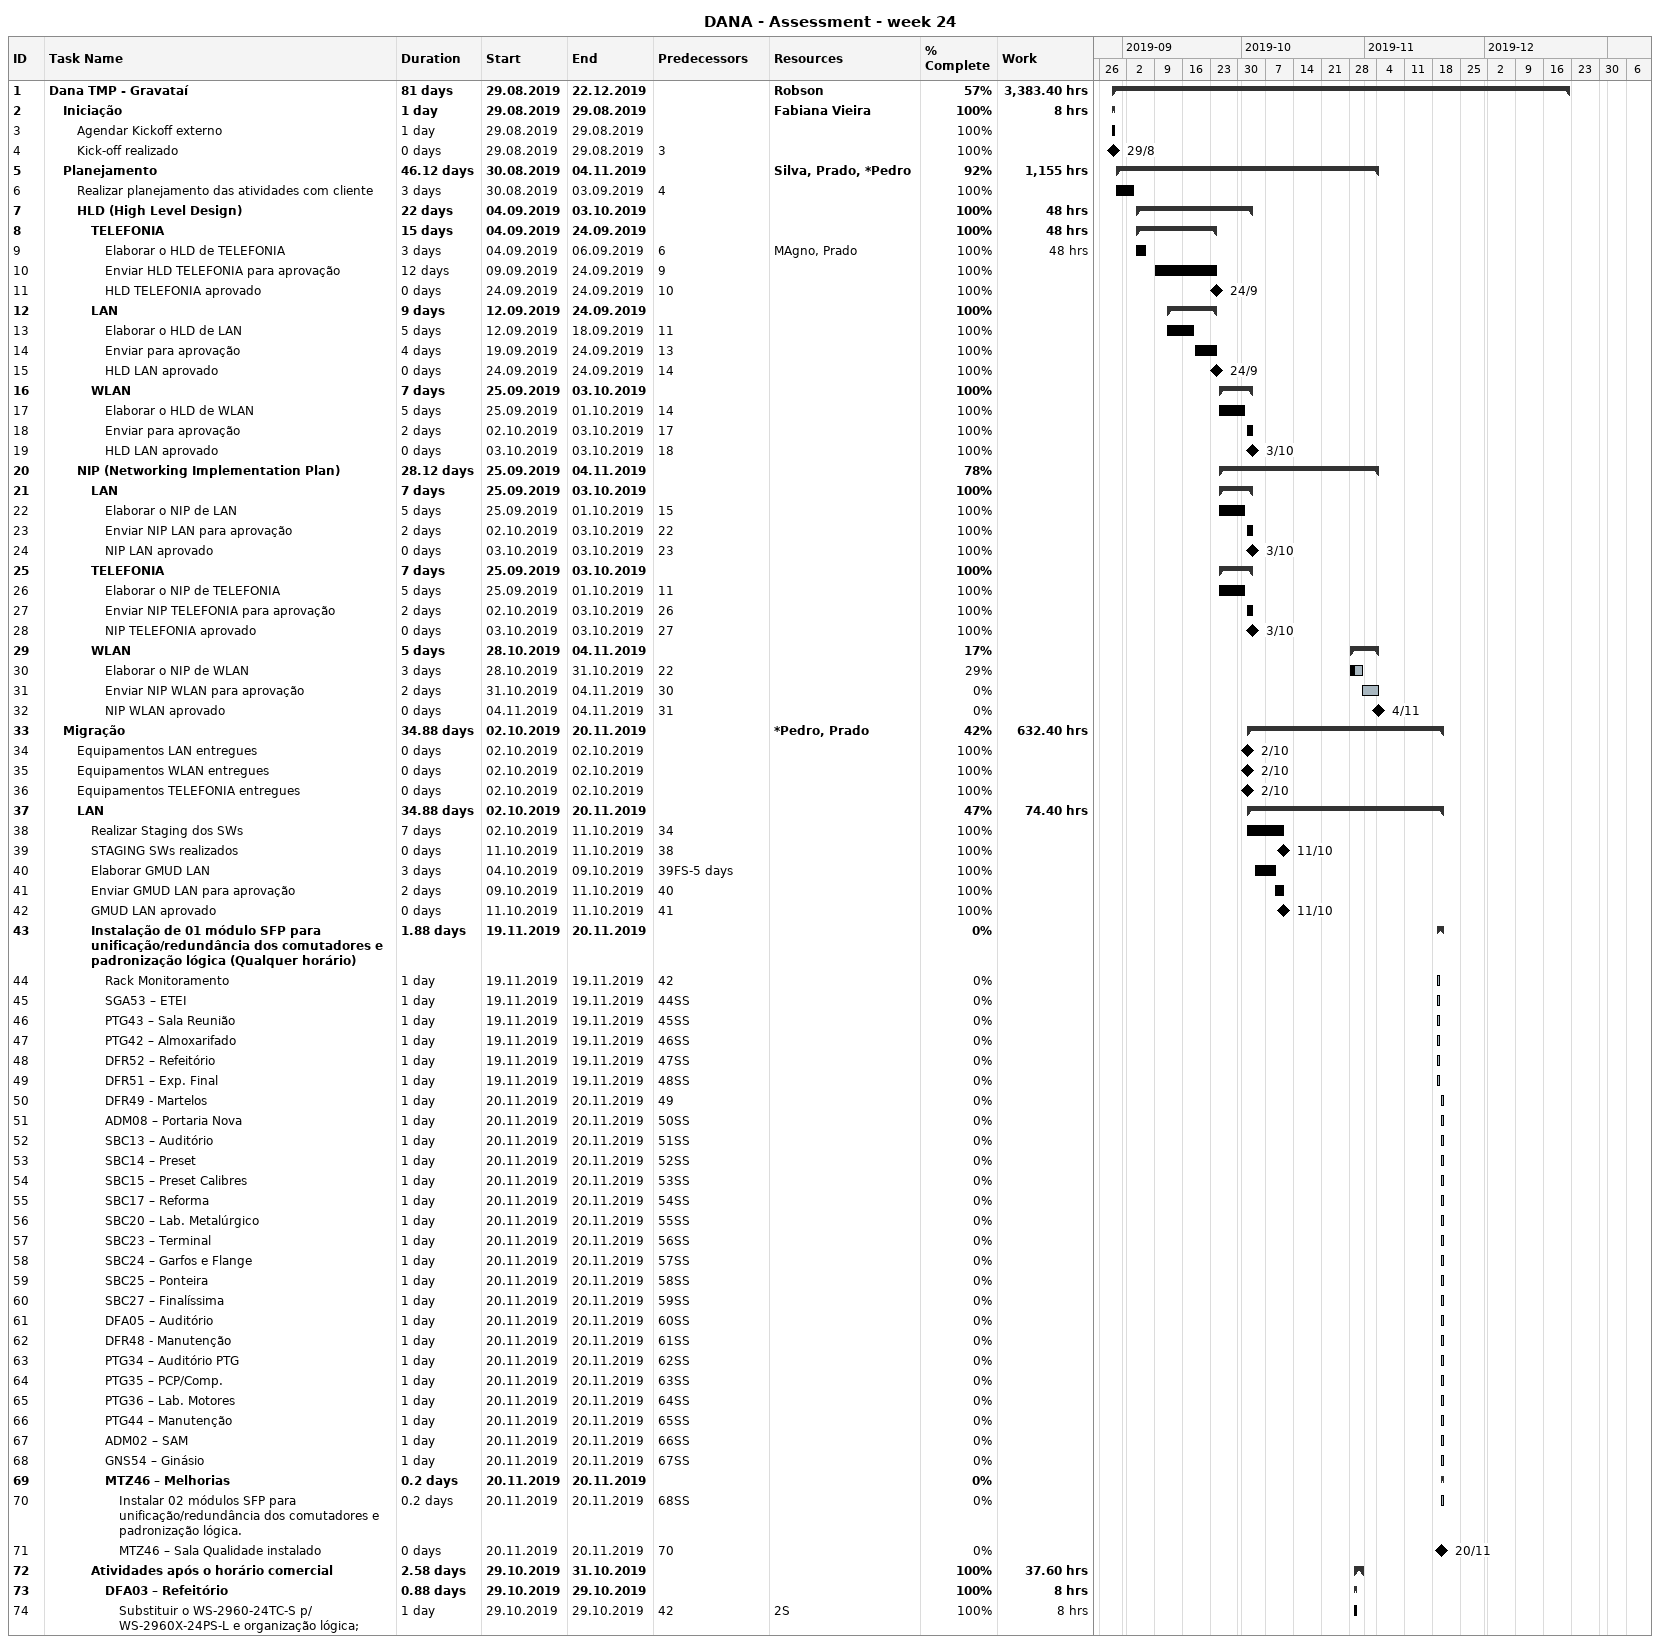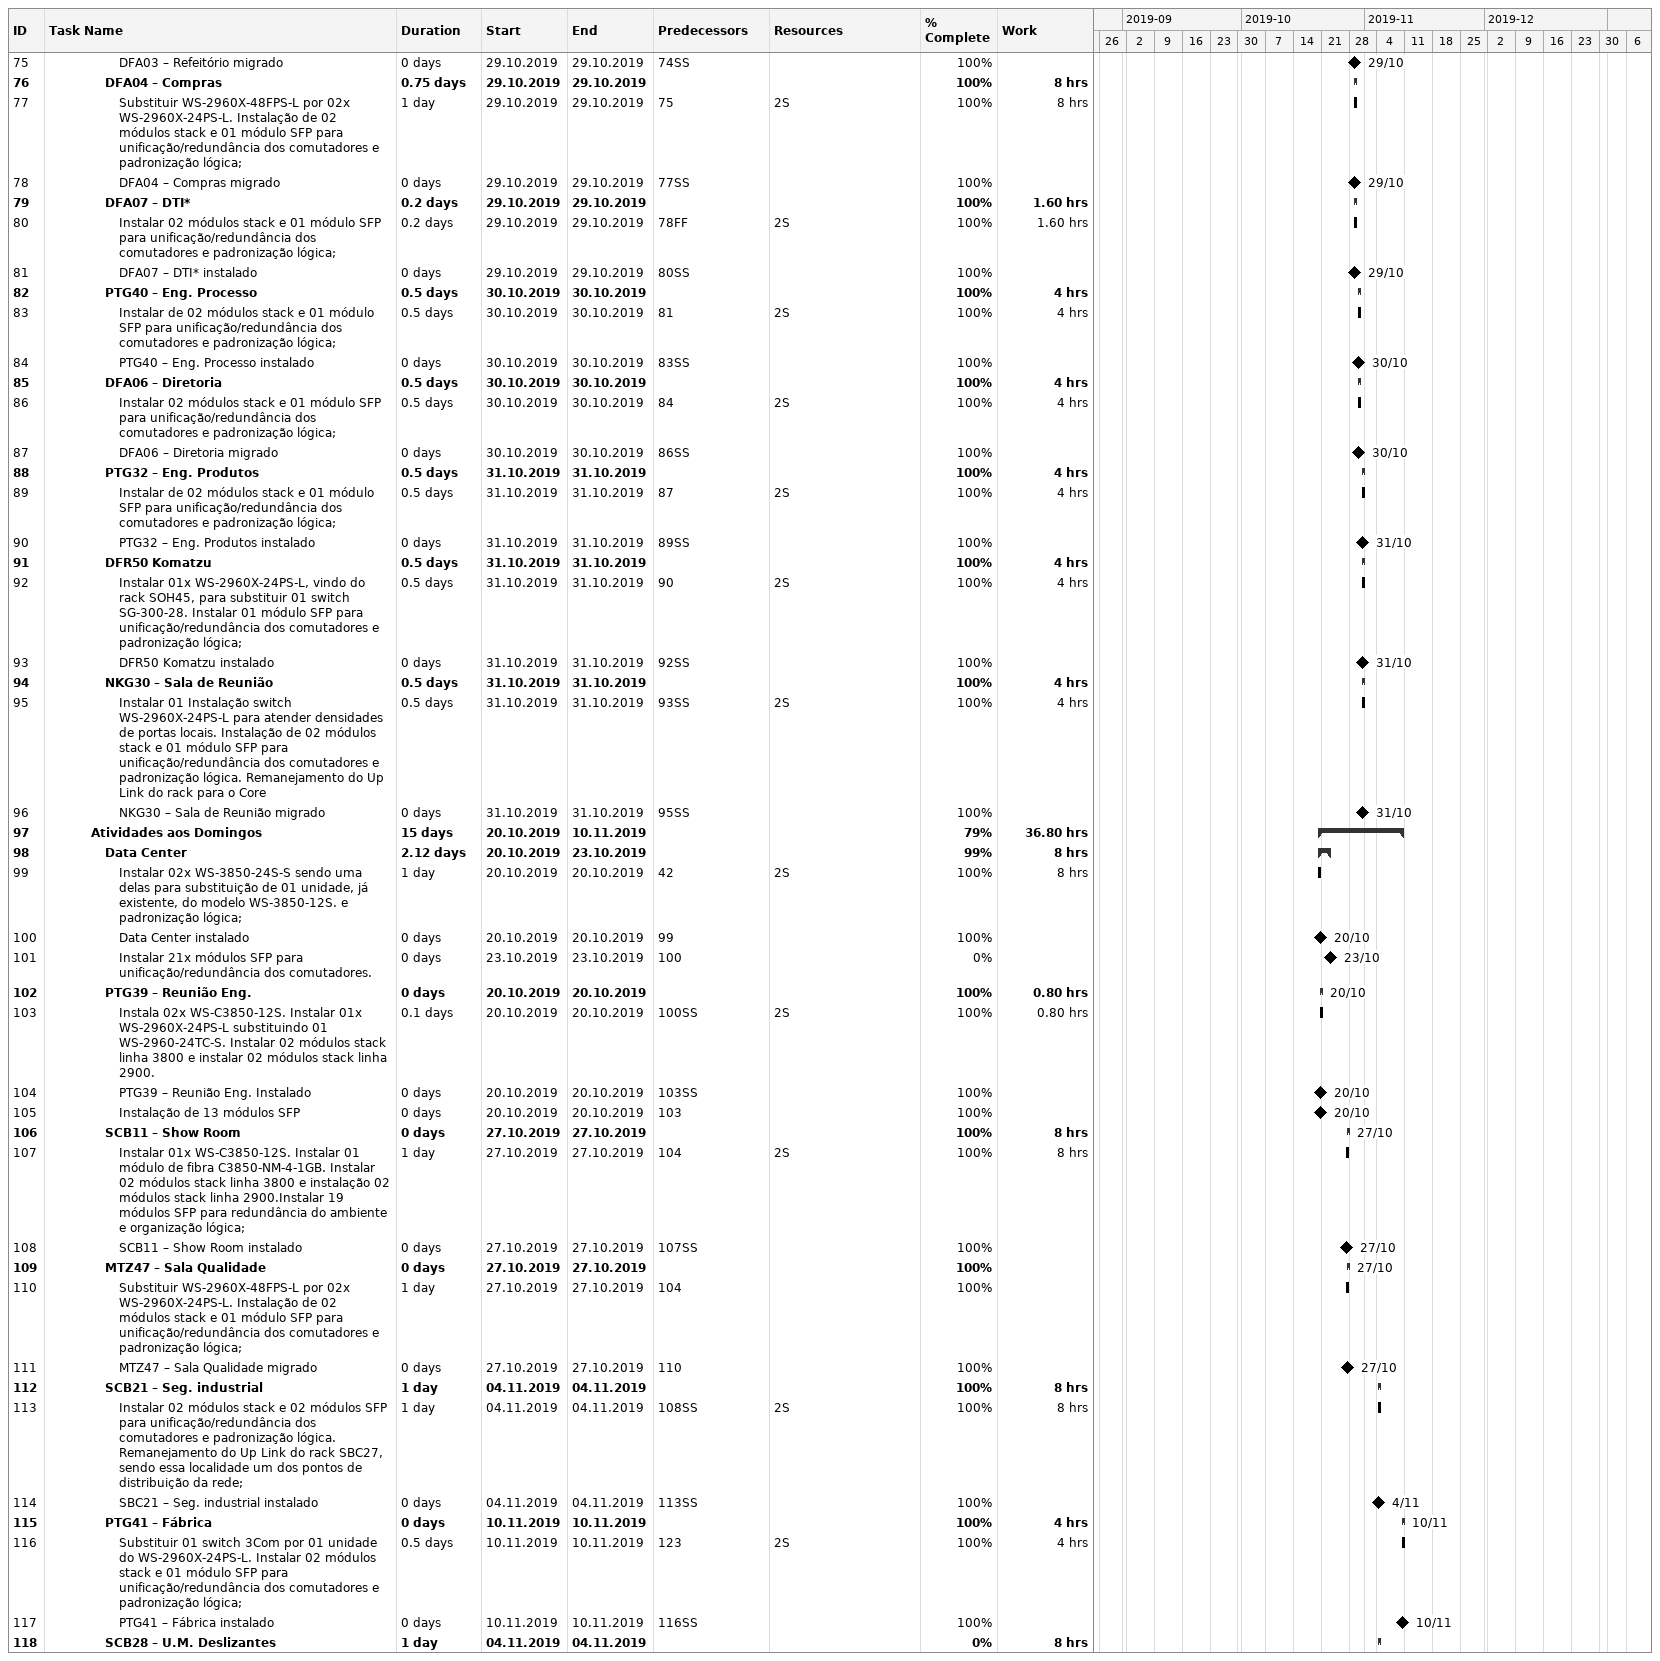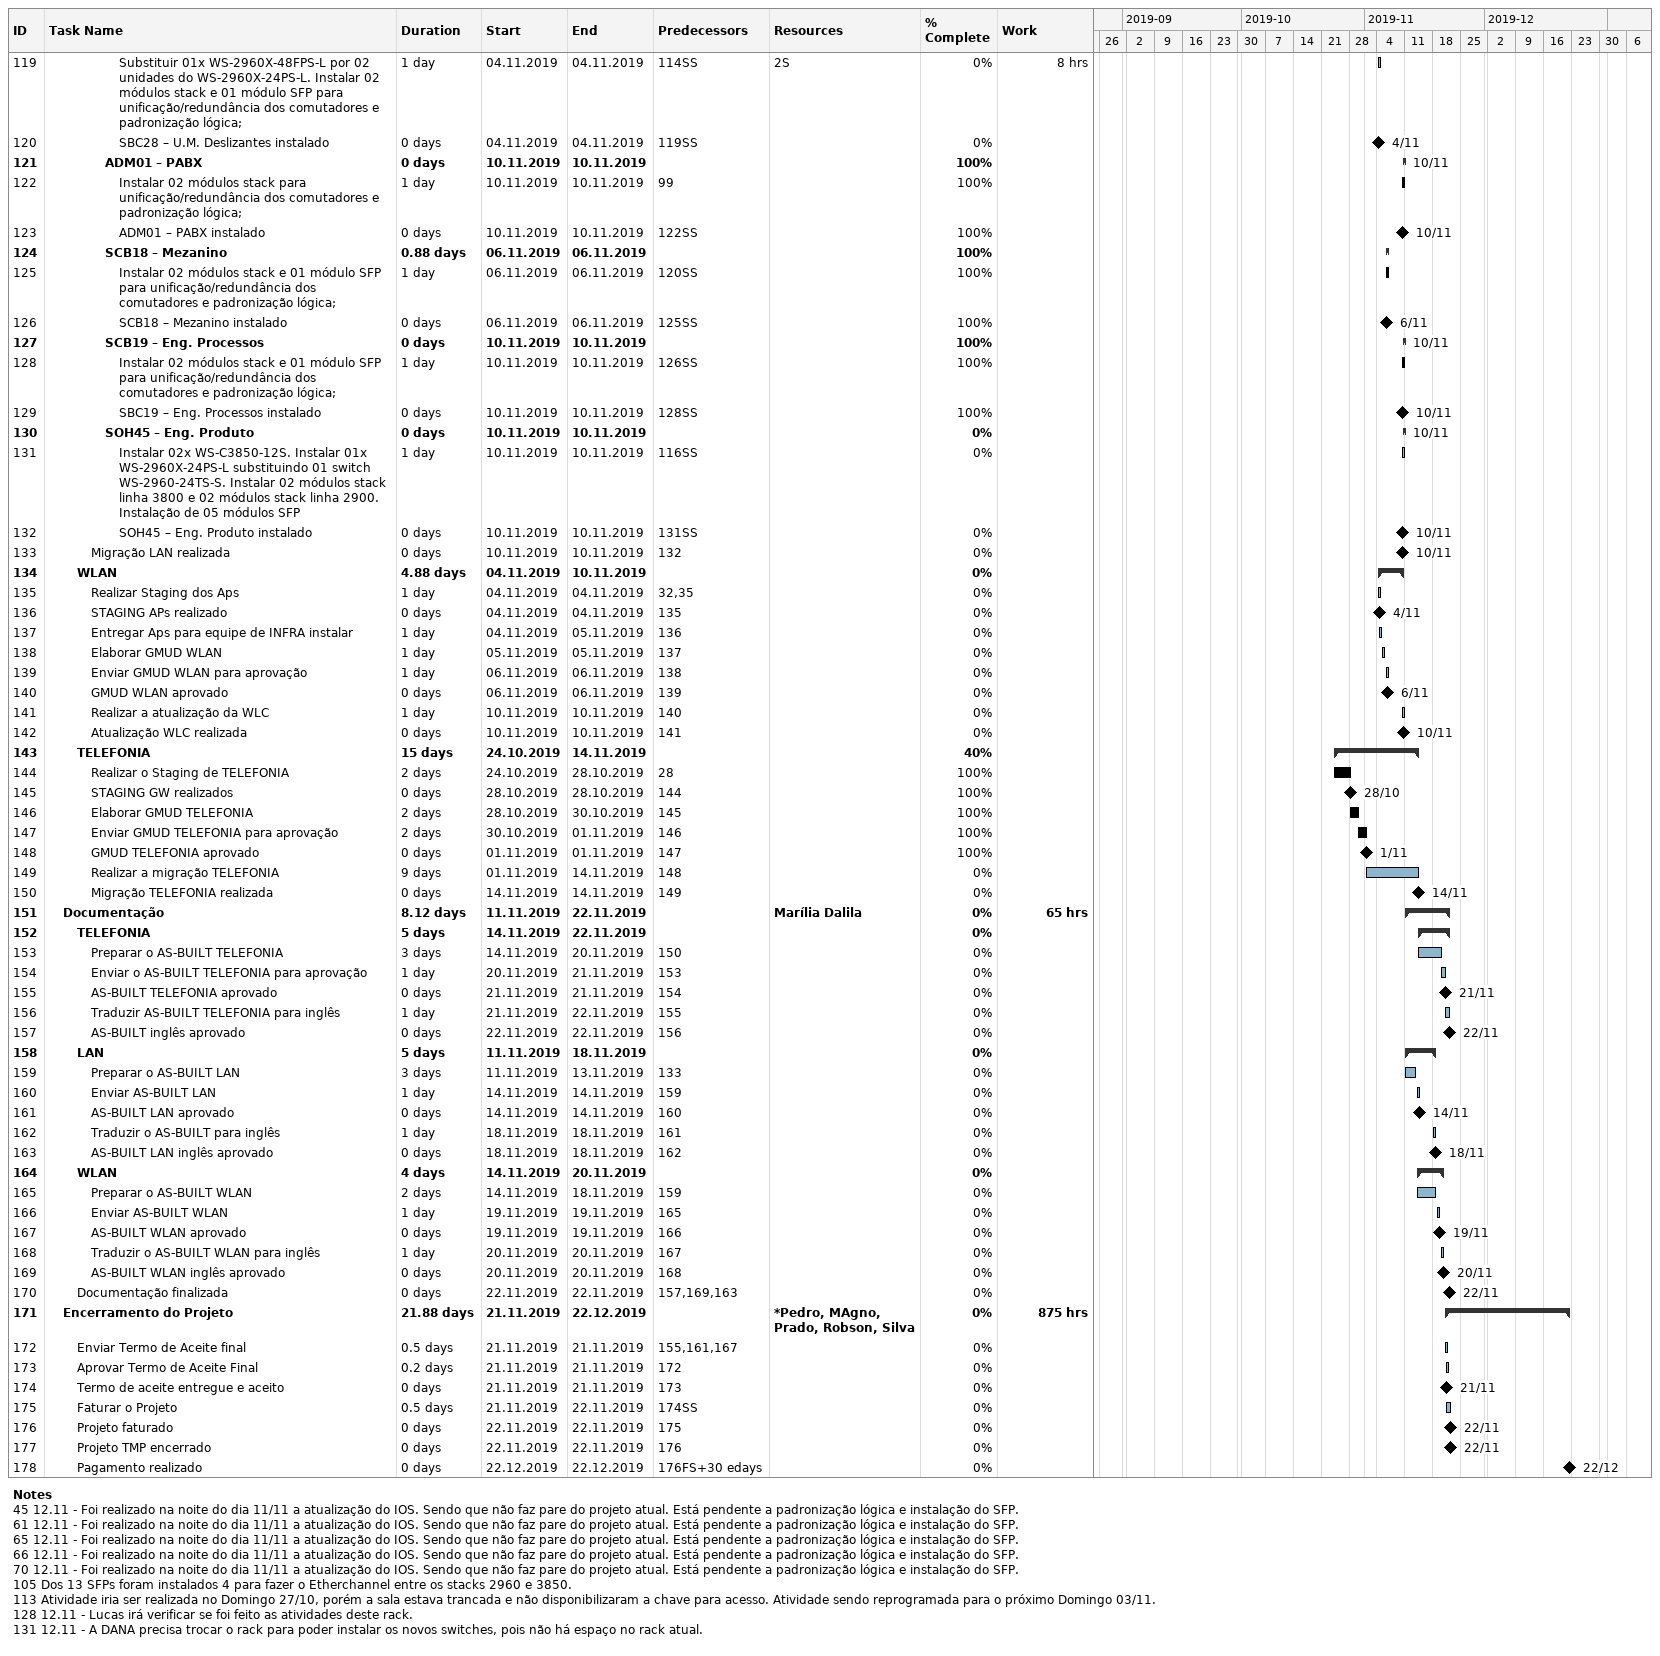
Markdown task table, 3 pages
DANA - Assessment - week 24

| ID | Level | Task | Duration | Start | Finish | Predecessors | Resources | % complete | Work (h) |
|---|---|---|---|---|---|---|---|---|---|
| 1 | 1 | **Dana TMP - Gravataí** | 81d | 2019-08-29 | 2019-12-22 |  | Robson | 57 | 3383.40 |
| 2 | 2 | **Iniciação** | 1d | 2019-08-29 | 2019-08-29 |  | Fabiana Vieira | 100 | 8 |
| 3 | 3 | Agendar Kickoff externo | 1d | 2019-08-29 | 2019-08-29 |  |  | 100 |  |
| 4 | 3 | Kick-off realizado | 0d | 2019-08-29 | 2019-08-29 | 3 |  | 100 |  |
| 5 | 2 | **Planejamento** | 46.12d | 2019-08-30 | 2019-11-04 |  | Silva, Prado, *Pedro | 92 | 1155 |
| 6 | 3 | Realizar planejamento das atividades com cliente | 3d | 2019-08-30 | 2019-09-03 | 4 |  | 100 |  |
| 7 | 3 | **HLD (High Level Design)** | 22d | 2019-09-04 | 2019-10-03 |  |  | 100 | 48 |
| 8 | 4 | **TELEFONIA** | 15d | 2019-09-04 | 2019-09-24 |  |  | 100 | 48 |
| 9 | 5 | Elaborar o HLD de TELEFONIA | 3d | 2019-09-04 | 2019-09-06 | 6 | MAgno, Prado | 100 | 48 |
| 10 | 5 | Enviar HLD TELEFONIA para aprovação | 12d | 2019-09-09 | 2019-09-24 | 9 |  | 100 |  |
| 11 | 5 | HLD TELEFONIA aprovado | 0d | 2019-09-24 | 2019-09-24 | 10 |  | 100 |  |
| 12 | 4 | **LAN** | 9d | 2019-09-12 | 2019-09-24 |  |  | 100 |  |
| 13 | 5 | Elaborar o HLD de LAN | 5d | 2019-09-12 | 2019-09-18 | 11 |  | 100 |  |
| 14 | 5 | Enviar para aprovação | 4d | 2019-09-19 | 2019-09-24 | 13 |  | 100 |  |
| 15 | 5 | HLD LAN aprovado | 0d | 2019-09-24 | 2019-09-24 | 14 |  | 100 |  |
| 16 | 4 | **WLAN** | 7d | 2019-09-25 | 2019-10-03 |  |  | 100 |  |
| 17 | 5 | Elaborar o HLD de WLAN | 5d | 2019-09-25 | 2019-10-01 | 14 |  | 100 |  |
| 18 | 5 | Enviar para aprovação | 2d | 2019-10-02 | 2019-10-03 | 17 |  | 100 |  |
| 19 | 5 | HLD LAN aprovado | 0d | 2019-10-03 | 2019-10-03 | 18 |  | 100 |  |
| 20 | 3 | **NIP (Networking Implementation Plan)** | 28.12d | 2019-09-25 | 2019-11-04 |  |  | 78 |  |
| 21 | 4 | **LAN** | 7d | 2019-09-25 | 2019-10-03 |  |  | 100 |  |
| 22 | 5 | Elaborar o NIP de LAN | 5d | 2019-09-25 | 2019-10-01 | 15 |  | 100 |  |
| 23 | 5 | Enviar NIP LAN para aprovação | 2d | 2019-10-02 | 2019-10-03 | 22 |  | 100 |  |
| 24 | 5 | NIP LAN aprovado | 0d | 2019-10-03 | 2019-10-03 | 23 |  | 100 |  |
| 25 | 4 | **TELEFONIA** | 7d | 2019-09-25 | 2019-10-03 |  |  | 100 |  |
| 26 | 5 | Elaborar o NIP de TELEFONIA | 5d | 2019-09-25 | 2019-10-01 | 11 |  | 100 |  |
| 27 | 5 | Enviar NIP TELEFONIA para aprovação | 2d | 2019-10-02 | 2019-10-03 | 26 |  | 100 |  |
| 28 | 5 | NIP TELEFONIA aprovado | 0d | 2019-10-03 | 2019-10-03 | 27 |  | 100 |  |
| 29 | 4 | **WLAN** | 5d | 2019-10-28 | 2019-11-04 |  |  | 17 |  |
| 30 | 5 | Elaborar o NIP de WLAN | 3d | 2019-10-28 | 2019-10-31 | 22 |  | 29 |  |
| 31 | 5 | Enviar NIP WLAN para aprovação | 2d | 2019-10-31 | 2019-11-04 | 30 |  | 0 |  |
| 32 | 5 | NIP WLAN aprovado | 0d | 2019-11-04 | 2019-11-04 | 31 |  | 0 |  |
| 33 | 2 | **Migração** | 34.88d | 2019-10-02 | 2019-11-20 |  | *Pedro, Prado | 42 | 632.40 |
| 34 | 3 | Equipamentos LAN entregues | 0d | 2019-10-02 | 2019-10-02 |  |  | 100 |  |
| 35 | 3 | Equipamentos WLAN entregues | 0d | 2019-10-02 | 2019-10-02 |  |  | 100 |  |
| 36 | 3 | Equipamentos TELEFONIA entregues | 0d | 2019-10-02 | 2019-10-02 |  |  | 100 |  |
| 37 | 3 | **LAN** | 34.88d | 2019-10-02 | 2019-11-20 |  |  | 47 | 74.40 |
| 38 | 4 | Realizar Staging dos SWs | 7d | 2019-10-02 | 2019-10-11 | 34 |  | 100 |  |
| 39 | 4 | STAGING SWs realizados | 0d | 2019-10-11 | 2019-10-11 | 38 |  | 100 |  |
| 40 | 4 | Elaborar GMUD LAN | 3d | 2019-10-04 | 2019-10-09 | 39FS-5d |  | 100 |  |
| 41 | 4 | Enviar GMUD LAN para aprovação | 2d | 2019-10-09 | 2019-10-11 | 40 |  | 100 |  |
| 42 | 4 | GMUD LAN aprovado | 0d | 2019-10-11 | 2019-10-11 | 41 |  | 100 |  |
| 43 | 4 | **Instalação de 01 módulo SFP para unificação/redundância dos comutadores e padronização lógica (Qualquer horário)** | 1.88d | 2019-11-19 | 2019-11-20 |  |  | 0 |  |
| 44 | 5 | Rack Monitoramento | 1d | 2019-11-19 | 2019-11-19 | 42 |  | 0 |  |
| 45 | 5 | SGA53 – ETEI | 1d | 2019-11-19 | 2019-11-19 | 44SS |  | 0 |  |
| 46 | 5 | PTG43 – Sala Reunião | 1d | 2019-11-19 | 2019-11-19 | 45SS |  | 0 |  |
| 47 | 5 | PTG42 – Almoxarifado | 1d | 2019-11-19 | 2019-11-19 | 46SS |  | 0 |  |
| 48 | 5 | DFR52 – Refeitório | 1d | 2019-11-19 | 2019-11-19 | 47SS |  | 0 |  |
| 49 | 5 | DFR51 – Exp. Final | 1d | 2019-11-19 | 2019-11-19 | 48SS |  | 0 |  |
| 50 | 5 | DFR49 - Martelos | 1d | 2019-11-20 | 2019-11-20 | 49 |  | 0 |  |
| 51 | 5 | ADM08 – Portaria Nova | 1d | 2019-11-20 | 2019-11-20 | 50SS |  | 0 |  |
| 52 | 5 | SBC13 – Auditório | 1d | 2019-11-20 | 2019-11-20 | 51SS |  | 0 |  |
| 53 | 5 | SBC14 – Preset | 1d | 2019-11-20 | 2019-11-20 | 52SS |  | 0 |  |
| 54 | 5 | SBC15 – Preset Calibres | 1d | 2019-11-20 | 2019-11-20 | 53SS |  | 0 |  |
| 55 | 5 | SBC17 – Reforma | 1d | 2019-11-20 | 2019-11-20 | 54SS |  | 0 |  |
| 56 | 5 | SBC20 – Lab. Metalúrgico | 1d | 2019-11-20 | 2019-11-20 | 55SS |  | 0 |  |
| 57 | 5 | SBC23 – Terminal | 1d | 2019-11-20 | 2019-11-20 | 56SS |  | 0 |  |
| 58 | 5 | SBC24 – Garfos e Flange | 1d | 2019-11-20 | 2019-11-20 | 57SS |  | 0 |  |
| 59 | 5 | SBC25 – Ponteira | 1d | 2019-11-20 | 2019-11-20 | 58SS |  | 0 |  |
| 60 | 5 | SBC27 – Finalíssima | 1d | 2019-11-20 | 2019-11-20 | 59SS |  | 0 |  |
| 61 | 5 | DFA05 – Auditório | 1d | 2019-11-20 | 2019-11-20 | 60SS |  | 0 |  |
| 62 | 5 | DFR48 - Manutenção | 1d | 2019-11-20 | 2019-11-20 | 61SS |  | 0 |  |
| 63 | 5 | PTG34 – Auditório PTG | 1d | 2019-11-20 | 2019-11-20 | 62SS |  | 0 |  |
| 64 | 5 | PTG35 – PCP/Comp. | 1d | 2019-11-20 | 2019-11-20 | 63SS |  | 0 |  |
| 65 | 5 | PTG36 – Lab. Motores | 1d | 2019-11-20 | 2019-11-20 | 64SS |  | 0 |  |
| 66 | 5 | PTG44 – Manutenção | 1d | 2019-11-20 | 2019-11-20 | 65SS |  | 0 |  |
| 67 | 5 | ADM02 – SAM | 1d | 2019-11-20 | 2019-11-20 | 66SS |  | 0 |  |
| 68 | 5 | GNS54 – Ginásio | 1d | 2019-11-20 | 2019-11-20 | 67SS |  | 0 |  |
| 69 | 5 | **MTZ46 – Melhorias** | 0.2d | 2019-11-20 | 2019-11-20 |  |  | 0 |  |
| 70 | 6 | Instalar 02 módulos SFP para unificação/redundância dos comutadores e padronização lógica. | 0.2d | 2019-11-20 | 2019-11-20 | 68SS |  | 0 |  |
| 71 | 6 | MTZ46 – Sala Qualidade instalado | 0d | 2019-11-20 | 2019-11-20 | 70 |  | 0 |  |
| 72 | 4 | **Atividades após o horário comercial** | 2.58d | 2019-10-29 | 2019-10-31 |  |  | 100 | 37.60 |
| 73 | 5 | **DFA03 – Refeitório** | 0.88d | 2019-10-29 | 2019-10-29 |  |  | 100 | 8 |
| 74 | 6 | Substituir o WS-2960-24TC-S p/ WS-2960X-24PS-L e organização lógica; | 1d | 2019-10-29 | 2019-10-29 | 42 | 2S | 100 | 8 |
| 75 | 6 | DFA03 – Refeitório migrado | 0d | 2019-10-29 | 2019-10-29 | 74SS |  | 100 |  |
| 76 | 5 | **DFA04 – Compras** | 0.75d | 2019-10-29 | 2019-10-29 |  |  | 100 | 8 |
| 77 | 6 | Substituir WS-2960X-48FPS-L por 02x WS-2960X-24PS-L. Instalação de 02 módulos stack e 01 módulo SFP para unificação/redundância dos comutadores e padronização lógica; | 1d | 2019-10-29 | 2019-10-29 | 75 | 2S | 100 | 8 |
| 78 | 6 | DFA04 – Compras migrado | 0d | 2019-10-29 | 2019-10-29 | 77SS |  | 100 |  |
| 79 | 5 | **DFA07 – DTI*** | 0.2d | 2019-10-29 | 2019-10-29 |  |  | 100 | 1.60 |
| 80 | 6 | Instalar 02 módulos stack e 01 módulo SFP para unificação/redundância dos comutadores e padronização lógica; | 0.2d | 2019-10-29 | 2019-10-29 | 78FF | 2S | 100 | 1.60 |
| 81 | 6 | DFA07 – DTI* instalado | 0d | 2019-10-29 | 2019-10-29 | 80SS |  | 100 |  |
| 82 | 5 | **PTG40 – Eng. Processo** | 0.5d | 2019-10-30 | 2019-10-30 |  |  | 100 | 4 |
| 83 | 6 | Instalar de 02 módulos stack e 01 módulo SFP para unificação/redundância dos comutadores e padronização lógica; | 0.5d | 2019-10-30 | 2019-10-30 | 81 | 2S | 100 | 4 |
| 84 | 6 | PTG40 – Eng. Processo instalado | 0d | 2019-10-30 | 2019-10-30 | 83SS |  | 100 |  |
| 85 | 5 | **DFA06 – Diretoria** | 0.5d | 2019-10-30 | 2019-10-30 |  |  | 100 | 4 |
| 86 | 6 | Instalar 02 módulos stack e 01 módulo SFP para unificação/redundância dos comutadores e padronização lógica; | 0.5d | 2019-10-30 | 2019-10-30 | 84 | 2S | 100 | 4 |
| 87 | 6 | DFA06 – Diretoria migrado | 0d | 2019-10-30 | 2019-10-30 | 86SS |  | 100 |  |
| 88 | 5 | **PTG32 – Eng. Produtos** | 0.5d | 2019-10-31 | 2019-10-31 |  |  | 100 | 4 |
| 89 | 6 | Instalar de 02 módulos stack e 01 módulo SFP para unificação/redundância dos comutadores e padronização lógica; | 0.5d | 2019-10-31 | 2019-10-31 | 87 | 2S | 100 | 4 |
| 90 | 6 | PTG32 – Eng. Produtos instalado | 0d | 2019-10-31 | 2019-10-31 | 89SS |  | 100 |  |
| 91 | 5 | **DFR50 Komatzu** | 0.5d | 2019-10-31 | 2019-10-31 |  |  | 100 | 4 |
| 92 | 6 | Instalar 01x WS-2960X-24PS-L, vindo do rack SOH45, para substituir 01 switch SG-300-28. Instalar 01 módulo SFP para unificação/redundância dos comutadores e padronização lógica; | 0.5d | 2019-10-31 | 2019-10-31 | 90 | 2S | 100 | 4 |
| 93 | 6 | DFR50 Komatzu instalado | 0d | 2019-10-31 | 2019-10-31 | 92SS |  | 100 |  |
| 94 | 5 | **NKG30 – Sala de Reunião** | 0.5d | 2019-10-31 | 2019-10-31 |  |  | 100 | 4 |
| 95 | 6 | Instalar 01 Instalação switch WS-2960X-24PS-L para atender densidades de portas locais. Instalação de 02 módulos stack e 01 módulo SFP para unificação/redundância dos comutadores e padronização lógica. Remanejamento do Up Link do rack para o Core | 0.5d | 2019-10-31 | 2019-10-31 | 93SS | 2S | 100 | 4 |
| 96 | 6 | NKG30 – Sala de Reunião migrado | 0d | 2019-10-31 | 2019-10-31 | 95SS |  | 100 |  |
| 97 | 4 | **Atividades aos Domingos** | 15d | 2019-10-20 | 2019-11-10 |  |  | 79 | 36.80 |
| 98 | 5 | **Data Center** | 2.12d | 2019-10-20 | 2019-10-23 |  |  | 99 | 8 |
| 99 | 6 | Instalar 02x WS-3850-24S-S sendo uma delas para substituição de 01 unidade, já existente, do modelo WS-3850-12S. e padronização lógica; | 1d | 2019-10-20 | 2019-10-20 | 42 | 2S | 100 | 8 |
| 100 | 6 | Data Center instalado | 0d | 2019-10-20 | 2019-10-20 | 99 |  | 100 |  |
| 101 | 6 | Instalar 21x módulos SFP para unificação/redundância dos comutadores. | 0d | 2019-10-23 | 2019-10-23 | 100 |  | 0 |  |
| 102 | 5 | **PTG39 – Reunião Eng.** | 0d | 2019-10-20 | 2019-10-20 |  |  | 100 | 0.80 |
| 103 | 6 | Instala 02x WS-C3850-12S. Instalar 01x WS-2960X-24PS-L substituindo 01 WS-2960-24TC-S. Instalar 02 módulos stack linha 3800 e instalar 02 módulos stack linha 2900. | 0.1d | 2019-10-20 | 2019-10-20 | 100SS | 2S | 100 | 0.80 |
| 104 | 6 | PTG39 – Reunião Eng. Instalado | 0d | 2019-10-20 | 2019-10-20 | 103SS |  | 100 |  |
| 105 | 6 | Instalação de 13 módulos SFP | 0d | 2019-10-20 | 2019-10-20 | 103 |  | 100 |  |
| 106 | 5 | **SCB11 – Show Room** | 0d | 2019-10-27 | 2019-10-27 |  |  | 100 | 8 |
| 107 | 6 | Instalar 01x WS-C3850-12S. Instalar 01 módulo de fibra C3850-NM-4-1GB. Instalar 02 módulos stack linha 3800 e instalação 02 módulos stack linha 2900.Instalar 19 módulos SFP para redundância do ambiente e organização lógica; | 1d | 2019-10-27 | 2019-10-27 | 104 | 2S | 100 | 8 |
| 108 | 6 | SCB11 – Show Room instalado | 0d | 2019-10-27 | 2019-10-27 | 107SS |  | 100 |  |
| 109 | 5 | **MTZ47 – Sala Qualidade** | 0d | 2019-10-27 | 2019-10-27 |  |  | 100 |  |
| 110 | 6 | Substituir WS-2960X-48FPS-L por 02x WS-2960X-24PS-L. Instalação de 02 módulos stack e 01 módulo SFP para unificação/redundância dos comutadores e padronização lógica; | 1d | 2019-10-27 | 2019-10-27 | 104 |  | 100 |  |
| 111 | 6 | MTZ47 – Sala Qualidade migrado | 0d | 2019-10-27 | 2019-10-27 | 110 |  | 100 |  |
| 112 | 5 | **SCB21 – Seg. industrial** | 1d | 2019-11-04 | 2019-11-04 |  |  | 100 | 8 |
| 113 | 6 | Instalar 02 módulos stack e 02 módulos SFP para unificação/redundância dos comutadores e padronização lógica. Remanejamento do Up Link do rack SBC27, sendo essa localidade um dos pontos de distribuição da rede; | 1d | 2019-11-04 | 2019-11-04 | 108SS | 2S | 100 | 8 |
| 114 | 6 | SBC21 – Seg. industrial instalado | 0d | 2019-11-04 | 2019-11-04 | 113SS |  | 100 |  |
| 115 | 5 | **PTG41 – Fábrica** | 0d | 2019-11-10 | 2019-11-10 |  |  | 100 | 4 |
| 116 | 6 | Substituir 01 switch 3Com por 01 unidade do WS-2960X-24PS-L. Instalar 02 módulos stack e 01 módulo SFP para unificação/redundância dos comutadores e padronização lógica; | 0.5d | 2019-11-10 | 2019-11-10 | 123 | 2S | 100 | 4 |
| 117 | 6 | PTG41 – Fábrica instalado | 0d | 2019-11-10 | 2019-11-10 | 116SS |  | 100 |  |
| 118 | 5 | **SCB28 – U.M. Deslizantes** | 1d | 2019-11-04 | 2019-11-04 |  |  | 0 | 8 |
| 119 | 6 | Substituir 01x WS-2960X-48FPS-L por 02 unidades do WS-2960X-24PS-L. Instalar 02 módulos stack e 01 módulo SFP para unificação/redundância dos comutadores e padronização lógica; | 1d | 2019-11-04 | 2019-11-04 | 114SS | 2S | 0 | 8 |
| 120 | 6 | SBC28 – U.M. Deslizantes instalado | 0d | 2019-11-04 | 2019-11-04 | 119SS |  | 0 |  |
| 121 | 5 | **ADM01 – PABX** | 0d | 2019-11-10 | 2019-11-10 |  |  | 100 |  |
| 122 | 6 | Instalar 02 módulos stack para unificação/redundância dos comutadores e padronização lógica; | 1d | 2019-11-10 | 2019-11-10 | 99 |  | 100 |  |
| 123 | 6 | ADM01 – PABX instalado | 0d | 2019-11-10 | 2019-11-10 | 122SS |  | 100 |  |
| 124 | 5 | **SCB18 – Mezanino** | 0.88d | 2019-11-06 | 2019-11-06 |  |  | 100 |  |
| 125 | 6 | Instalar 02 módulos stack e 01 módulo SFP para unificação/redundância dos comutadores e padronização lógica; | 1d | 2019-11-06 | 2019-11-06 | 120SS |  | 100 |  |
| 126 | 6 | SCB18 – Mezanino instalado | 0d | 2019-11-06 | 2019-11-06 | 125SS |  | 100 |  |
| 127 | 5 | **SCB19 – Eng. Processos** | 0d | 2019-11-10 | 2019-11-10 |  |  | 100 |  |
| 128 | 6 | Instalar 02 módulos stack e 01 módulo SFP para unificação/redundância dos comutadores e padronização lógica; | 1d | 2019-11-10 | 2019-11-10 | 126SS |  | 100 |  |
| 129 | 6 | SBC19 – Eng. Processos instalado | 0d | 2019-11-10 | 2019-11-10 | 128SS |  | 100 |  |
| 130 | 5 | **SOH45 – Eng. Produto** | 0d | 2019-11-10 | 2019-11-10 |  |  | 0 |  |
| 131 | 6 | Instalar 02x WS-C3850-12S. Instalar 01x WS-2960X-24PS-L substituindo 01 switch WS-2960-24TS-S. Instalar 02 módulos stack linha 3800 e 02 módulos stack linha 2900. Instalação de 05 módulos SFP | 1d | 2019-11-10 | 2019-11-10 | 116SS |  | 0 |  |
| 132 | 6 | SOH45 – Eng. Produto instalado | 0d | 2019-11-10 | 2019-11-10 | 131SS |  | 0 |  |
| 133 | 4 | Migração LAN realizada | 0d | 2019-11-10 | 2019-11-10 | 132 |  | 0 |  |
| 134 | 3 | **WLAN** | 4.88d | 2019-11-04 | 2019-11-10 |  |  | 0 |  |
| 135 | 4 | Realizar Staging dos Aps | 1d | 2019-11-04 | 2019-11-04 | 32, 35 |  | 0 |  |
| 136 | 4 | STAGING APs realizado | 0d | 2019-11-04 | 2019-11-04 | 135 |  | 0 |  |
| 137 | 4 | Entregar Aps para equipe de INFRA instalar | 1d | 2019-11-04 | 2019-11-05 | 136 |  | 0 |  |
| 138 | 4 | Elaborar GMUD WLAN | 1d | 2019-11-05 | 2019-11-05 | 137 |  | 0 |  |
| 139 | 4 | Enviar GMUD WLAN para aprovação | 1d | 2019-11-06 | 2019-11-06 | 138 |  | 0 |  |
| 140 | 4 | GMUD WLAN aprovado | 0d | 2019-11-06 | 2019-11-06 | 139 |  | 0 |  |
| 141 | 4 | Realizar a atualização da WLC | 1d | 2019-11-10 | 2019-11-10 | 140 |  | 0 |  |
| 142 | 4 | Atualização WLC realizada | 0d | 2019-11-10 | 2019-11-10 | 141 |  | 0 |  |
| 143 | 3 | **TELEFONIA** | 15d | 2019-10-24 | 2019-11-14 |  |  | 40 |  |
| 144 | 4 | Realizar o Staging de TELEFONIA | 2d | 2019-10-24 | 2019-10-28 | 28 |  | 100 |  |
| 145 | 4 | STAGING GW realizados | 0d | 2019-10-28 | 2019-10-28 | 144 |  | 100 |  |
| 146 | 4 | Elaborar GMUD TELEFONIA | 2d | 2019-10-28 | 2019-10-30 | 145 |  | 100 |  |
| 147 | 4 | Enviar GMUD TELEFONIA para aprovação | 2d | 2019-10-30 | 2019-11-01 | 146 |  | 100 |  |
| 148 | 4 | GMUD TELEFONIA aprovado | 0d | 2019-11-01 | 2019-11-01 | 147 |  | 100 |  |
| 149 | 4 | Realizar a migração TELEFONIA | 9d | 2019-11-01 | 2019-11-14 | 148 |  | 0 |  |
| 150 | 4 | Migração TELEFONIA realizada | 0d | 2019-11-14 | 2019-11-14 | 149 |  | 0 |  |
| 151 | 2 | **Documentação** | 8.12d | 2019-11-11 | 2019-11-22 |  | Marília Dalila | 0 | 65 |
| 152 | 3 | **TELEFONIA** | 5d | 2019-11-14 | 2019-11-22 |  |  | 0 |  |
| 153 | 4 | Preparar o AS-BUILT TELEFONIA | 3d | 2019-11-14 | 2019-11-20 | 150 |  | 0 |  |
| 154 | 4 | Enviar o AS-BUILT TELEFONIA para aprovação | 1d | 2019-11-20 | 2019-11-21 | 153 |  | 0 |  |
| 155 | 4 | AS-BUILT TELEFONIA aprovado | 0d | 2019-11-21 | 2019-11-21 | 154 |  | 0 |  |
| 156 | 4 | Traduzir AS-BUILT TELEFONIA para inglês | 1d | 2019-11-21 | 2019-11-22 | 155 |  | 0 |  |
| 157 | 4 | AS-BUILT inglês aprovado | 0d | 2019-11-22 | 2019-11-22 | 156 |  | 0 |  |
| 158 | 3 | **LAN** | 5d | 2019-11-11 | 2019-11-18 |  |  | 0 |  |
| 159 | 4 | Preparar o AS-BUILT LAN | 3d | 2019-11-11 | 2019-11-13 | 133 |  | 0 |  |
| 160 | 4 | Enviar AS-BUILT LAN | 1d | 2019-11-14 | 2019-11-14 | 159 |  | 0 |  |
| 161 | 4 | AS-BUILT LAN aprovado | 0d | 2019-11-14 | 2019-11-14 | 160 |  | 0 |  |
| 162 | 4 | Traduzir o AS-BUILT para inglês | 1d | 2019-11-18 | 2019-11-18 | 161 |  | 0 |  |
| 163 | 4 | AS-BUILT LAN inglês aprovado | 0d | 2019-11-18 | 2019-11-18 | 162 |  | 0 |  |
| 164 | 3 | **WLAN** | 4d | 2019-11-14 | 2019-11-20 |  |  | 0 |  |
| 165 | 4 | Preparar o AS-BUILT WLAN | 2d | 2019-11-14 | 2019-11-18 | 159 |  | 0 |  |
| 166 | 4 | Enviar AS-BUILT WLAN | 1d | 2019-11-19 | 2019-11-19 | 165 |  | 0 |  |
| 167 | 4 | AS-BUILT WLAN aprovado | 0d | 2019-11-19 | 2019-11-19 | 166 |  | 0 |  |
| 168 | 4 | Traduzir o AS-BUILT WLAN para inglês | 1d | 2019-11-20 | 2019-11-20 | 167 |  | 0 |  |
| 169 | 4 | AS-BUILT WLAN inglês aprovado | 0d | 2019-11-20 | 2019-11-20 | 168 |  | 0 |  |
| 170 | 3 | Documentação finalizada | 0d | 2019-11-22 | 2019-11-22 | 157, 169, 163 |  | 0 |  |
| 171 | 2 | **Encerramento do Projeto** | 21.88d | 2019-11-21 | 2019-12-22 |  | *Pedro, MAgno, Prado, Robson, Silva | 0 | 875 |
| 172 | 3 | Enviar Termo de Aceite final | 0.5d | 2019-11-21 | 2019-11-21 | 155, 161, 167 |  | 0 |  |
| 173 | 3 | Aprovar Termo de Aceite Final | 0.2d | 2019-11-21 | 2019-11-21 | 172 |  | 0 |  |
| 174 | 3 | Termo de aceite entregue e aceito | 0d | 2019-11-21 | 2019-11-21 | 173 |  | 0 |  |
| 175 | 3 | Faturar o Projeto | 0.5d | 2019-11-21 | 2019-11-22 | 174SS |  | 0 |  |
| 176 | 3 | Projeto faturado | 0d | 2019-11-22 | 2019-11-22 | 175 |  | 0 |  |
| 177 | 3 | Projeto TMP encerrado | 0d | 2019-11-22 | 2019-11-22 | 176 |  | 0 |  |
| 178 | 3 | Pagamento realizado | 0d | 2019-12-22 | 2019-12-22 | 176FS+30ed |  | 0 |  |

Notes
- 45: 12.11 - Foi realizado na noite do dia 11/11 a atualização do IOS. Sendo que não faz pare do projeto atual. Está pendente a padronização lógica e instalação do SFP.
- 61: 12.11 - Foi realizado na noite do dia 11/11 a atualização do IOS. Sendo que não faz pare do projeto atual. Está pendente a padronização lógica e instalação do SFP.
- 65: 12.11 - Foi realizado na noite do dia 11/11 a atualização do IOS. Sendo que não faz pare do projeto atual. Está pendente a padronização lógica e instalação do SFP.
- 66: 12.11 - Foi realizado na noite do dia 11/11 a atualização do IOS. Sendo que não faz pare do projeto atual. Está pendente a padronização lógica e instalação do SFP.
- 70: 12.11 - Foi realizado na noite do dia 11/11 a atualização do IOS. Sendo que não faz pare do projeto atual. Está pendente a padronização lógica e instalação do SFP.
- 105: Dos 13 SFPs foram instalados 4 para fazer o Etherchannel entre os stacks 2960 e 3850.
- 113: Atividade iria ser realizada no Domingo 27/10, porém a sala estava trancada e não disponibilizaram a chave para acesso. Atividade sendo reprogramada para o próximo Domingo 03/11.
- 128: 12.11 - Lucas irá verificar se foi feito as atividades deste rack.
- 131: 12.11 - A DANA precisa trocar o rack para poder instalar os novos switches, pois não há espaço no rack atual.
